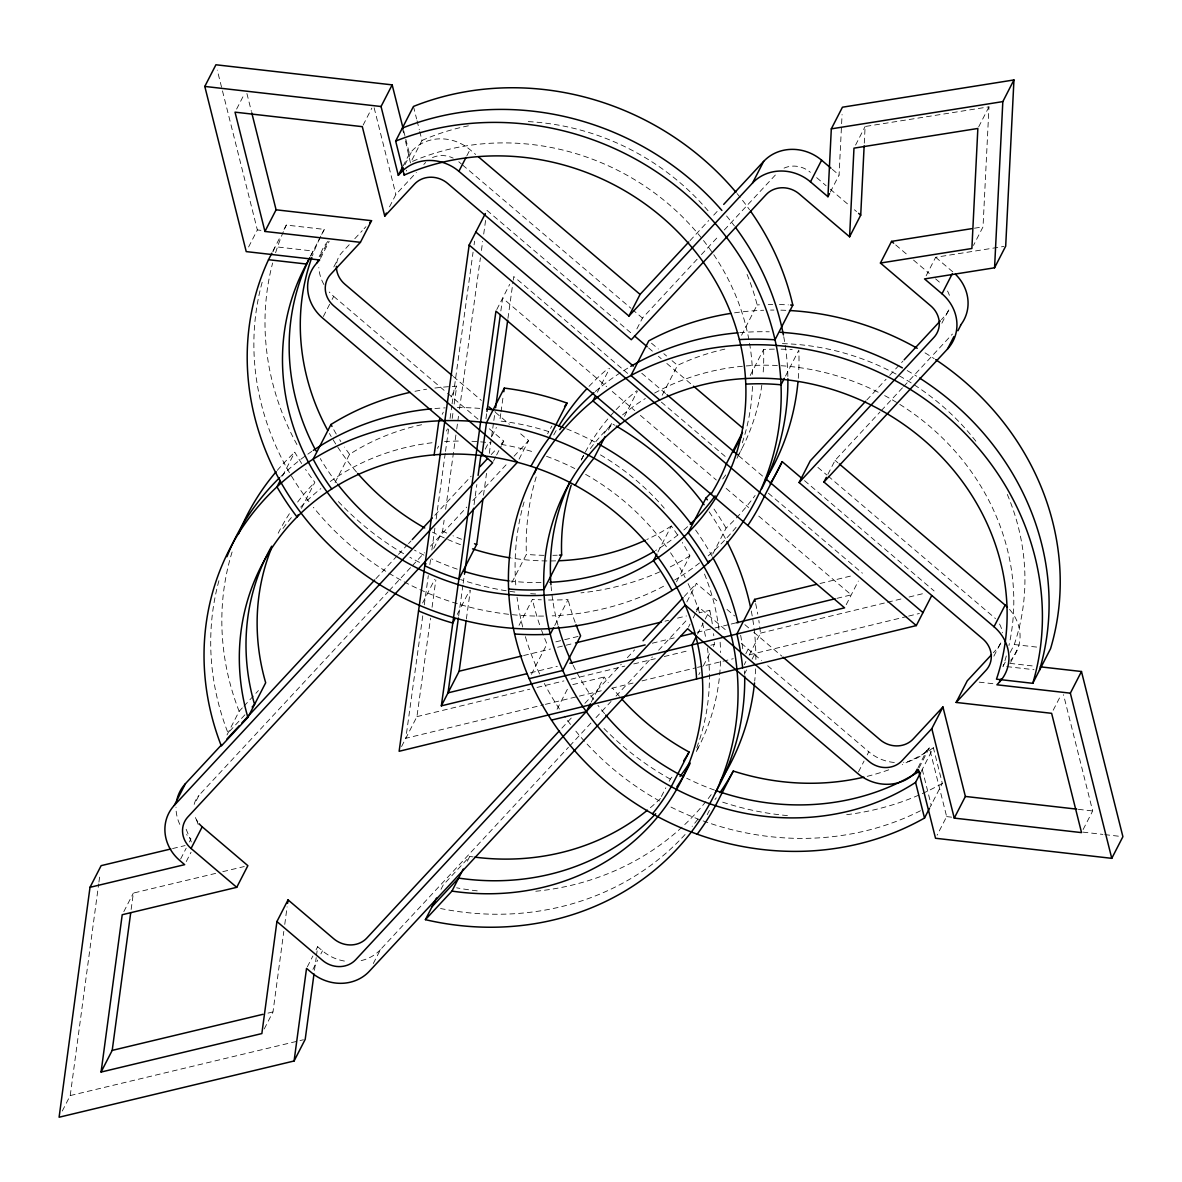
<?xml version="1.0" encoding="UTF-8"?>
<svg xmlns="http://www.w3.org/2000/svg" width="1182" height="1182" viewBox="0 0 1182 1182"><rect width="100%" height="100%" fill="white"/><g stroke="black" fill="none" stroke-linecap="round" stroke-linejoin="round"><path stroke-width="0.75" stroke-dasharray="5 3.75" d="M830.325 192.075L839.072 175.069L841.525 125.543M841.614 123.711L842.072 114.536M864.293 143.125L865.121 126.504L988.979 106.823L983.025 226.855L973.48 245.413M62.277 1111.036L70.226 1095.566L98.682 883.9M98.933 882.082L99.909 874.783M131.143 909.46L133.359 893.075L215.656 873.38M264.251 1028.931L272.998 1011.925L283.813 931.386M284.759 924.383L287.108 906.875M314.486 970.333L316.2 957.612M316.436 955.81L317.663 946.723L322.479 950.83A41.902 38.282 27.2 0 0 347.996 961.513M422.757 615.837L405.81 738.292L543.602 704.797M424.264 604.874L428.312 575.634M429.834 564.656L430.588 559.175M431.858 550.044L434.887 528.118M436.158 518.972L445.259 453.179M445.511 451.347L448.791 427.588M450.061 418.458L451.834 405.662M452.085 403.83L473.066 252.135M474.071 244.837L474.588 241.172M452.204 418.413L453.194 411.262M454.183 404.096L456.666 386.189A271.742 248.25 27.2 0 0 434.887 388.051M401.57 746.551L416.936 716.632L430.558 618.201M432.065 607.267L435.848 579.919M433.705 548.433L442.6 531.117L444.122 520.183M445.629 509.25L456.474 430.883M456.725 429.066L458.483 416.3M459.502 409.016L480.424 257.765M481.429 250.481L482.684 241.364M483.704 234.08L485.713 219.497M458.646 616.103L462.945 585.046M463.196 583.214L464.452 574.083M474.056 504.64L476.848 484.531M485.95 418.753L486.954 411.439M500.858 310.925L502.631 298.145L606.662 386.677M466.373 619.013L470.362 590.217M483.497 495.214L486.526 473.347M489.304 453.297L491.313 438.714M491.564 436.882L493.588 422.314M493.84 420.482L495.095 411.366M507.95 318.401L513.003 281.951M513.254 280.134L513.756 276.485L627.627 373.409M500.769 413.67L499.75 420.984A235.839 215.449 27.2 0 1 548.758 431.607A277.74 253.716 27.2 0 1 551.861 426.081M501.02 411.853L503.296 395.409M236.622 109.069L244.571 93.6M248.604 246.964L257.351 229.943L217.266 70.107M272.953 251.057L280.74 235.898M284.079 229.397L286.31 225.068L324.311 229.397A235.839 215.449 27.2 0 0 312.388 255.873M363.11 125.115L371.857 108.109M310.556 256.169L324.311 229.397M319.17 256.701L320.558 253.997M320.219 256.612L328.168 241.143A41.902 38.282 27.2 0 0 319.938 256.051M320.455 258.43L329.202 241.409M333.826 266.955L337.535 259.73M323.366 316.481L331.315 301.011M332.112 299.46L333.693 296.372A41.902 38.282 27.2 0 1 329.261 292.028M403.077 166.056L409.43 153.69L412.06 150.868A41.902 38.282 27.2 0 1 470.008 149.671L475.637 154.458M404.894 164.786L412.06 150.868M406.268 171.035L406.697 170.223M410.45 162.909L404.584 137.038M411.971 159.939L421.989 140.451L419.743 131.498M389.528 206.85L395.881 194.483L416.36 172.454M282.542 476.021L294.776 452.204A277.74 253.716 27.2 0 0 301.824 463.758M466.831 155.861L470.008 149.671M301.484 508.319L314.84 482.33A277.74 253.716 27.2 0 1 305.562 469.431M335.082 482.478L349.547 454.316A235.839 215.449 27.2 0 1 424.663 424.087M123.814 911.632L133.359 893.075M227.003 734.953L239.133 711.328L242.753 707.442M196.256 800.657L199.049 795.25L388.051 591.842M180.639 859.004L186.195 848.174M189.386 841.998L190.967 838.895A41.902 38.282 27.2 0 1 186.534 834.566M186.254 861.56L191.026 852.281M442.201 414.335L443.309 412.178M451.096 397.019L456.666 386.189M496.765 309.551L509.708 284.36M437.488 448.362L438.611 446.19M446.397 431.031L447.505 428.874M485.285 449.13L488.624 442.644M491.963 436.143L496.41 427.485M493.426 461.202L495.805 456.562M496.603 455.026L501.375 445.747M502.173 444.196L503.754 441.108L486.895 426.746M422.595 603.042L434.74 579.416M519.061 459.148L528.59 440.591L518.396 431.903M547.635 433.779L548.758 431.607M457.257 614.404L469.49 590.586M597.383 392.217L609.631 368.4M307.32 966.832L312.89 956.002M316.067 949.811L317.663 946.723M636.876 328.892L642.447 318.076L697.808 258.474M312.935 969.388L317.707 960.109M320.883 953.918L322.479 950.83M511.924 582.49L526.389 554.343A271.742 248.25 27.2 0 1 536.731 475.282M581.204 460.079L583.627 455.351M608.435 430.012L611.774 423.525A271.742 248.25 27.2 0 1 614.773 425.225M624.451 416.389L637.394 391.198M519.046 625.322L532.402 599.348A277.74 253.716 27.2 0 0 541.341 599.821M662.156 395.276L677.537 365.356A235.839 215.449 27.2 0 1 726.989 348.66M373.29 963.552L380.441 949.634L568.424 747.334M554.713 625.544L568.069 599.57A277.74 253.716 27.2 0 1 548.034 599.983M531.412 674.316L547 643.998A271.742 248.25 27.2 0 1 541.533 630.257M440.989 889.337L443.206 885.008L469.756 856.448A235.839 215.449 27.2 0 0 473.14 856.92M467.333 861.176L469.756 856.448M741.572 335.245L757.16 304.926A235.839 215.449 27.2 0 0 746.256 272.51M557.077 709.274L568.202 687.629M855.576 145.061L865.121 126.504M657.946 552.009L671.302 526.02A229.855 209.982 27.2 0 1 678.823 536.923M750.23 375.462L763.587 349.488A229.855 209.982 27.2 0 1 774.55 349.133M591.192 702.197L604.135 676.99A235.839 215.449 27.2 0 0 608.287 682.635M736.933 458.276L741.794 448.835M676.518 581.84L689.874 555.865A229.855 209.982 27.2 0 0 682.324 542.508M785.469 376.142L798.825 350.153A271.742 248.25 27.2 0 1 798.278 378.329M686.845 601.948L696.39 583.391L716.794 600.766M712.716 554.136L726.073 528.147A271.742 248.25 27.2 0 0 755.106 495.45M688.426 627.169L690.007 624.081M693.199 617.89L695.577 613.251M696.375 611.7L698.754 607.06L727.595 631.602M697.528 634.113L703.098 623.283M705.314 618.954L709.776 610.296L699.035 612.911M978.652 126.917L988.979 106.823M698.828 674.656L699.936 672.484M703.275 665.983L709.954 652.996M713.293 646.495L714.401 644.338A229.855 209.982 27.2 0 0 714.283 642.21M926.127 275.834L935.656 257.277L1003.902 246.432M661.388 796.461L665.835 787.788M669.175 781.302L670.297 779.13A229.855 209.982 27.2 0 0 672.898 775.924M827.917 474.278L835.068 460.359L880.014 412.001M745.812 653.779L748.191 649.14M696.301 751.516L698.725 746.788M744.261 664.639L745.886 661.492M749.122 655.197L760.454 633.138A277.74 253.716 27.2 0 0 758.829 620.447M744.941 673.06L746.536 669.958M752.107 659.128L754.485 654.488M941.862 323.203L949.294 308.768A23.936 21.867 27.2 0 1 945.053 315.786L941.433 319.672M707.205 814.679L709.422 810.35M846.209 604.696L858.339 581.071M858.487 771.905L864.042 761.075M867.219 754.884L868.814 751.796L767.029 665.17M918.03 767.62L926.777 750.6L929.392 747.778L946.649 816.599L937.119 835.157M919.064 767.886L929.392 747.778M921.147 771.595L933.381 747.778L942.32 783.385L930.175 807.011M993.87 656.158L1001.287 641.723A23.936 21.867 27.2 0 1 997.047 648.741L993.338 652.745M1002.942 666.574L1006.192 660.28M1010.226 652.405L1014.274 644.53A235.839 215.449 27.2 0 0 1007.064 493.854M1010.625 662.363L1018.278 647.47M1053.206 710.219L1061.155 694.765M1083.126 829.513L1092.67 810.955L1063.49 694.647M349.222 244.704L341.775 252.712A23.936 21.867 27.2 0 0 336.53 264.059M354.792 238.705L362.239 230.697M364.1 228.687L365.962 226.693M423.806 164.446L425.653 162.436M243.965 706.142L258.444 690.554M244.91 714.8L228.008 732.988A271.742 248.25 27.2 0 1 219.098 580.067M375.935 578.663L397.226 555.747M398.482 554.388L407.258 544.946M408.514 543.602L411.026 540.913M434.828 515.278L471.175 476.169M491.224 454.582L496.233 449.19M501.257 443.797L503.754 441.108M690.007 240.67L708.727 220.517M713.721 215.139L719.956 208.416M389.262 590.542L411.07 567.065M412.282 565.764L424.397 552.718M430.455 546.202L466.801 507.093M472.859 500.562L507.994 462.753M514.052 456.237L528.59 440.591M701.428 254.588L718.272 236.459M724.3 229.988L776.057 174.271M561.893 728.127L571.586 717.696M584.913 703.349L621.274 664.24M627.332 657.709L634.601 649.893M684.275 596.437L696.39 583.391M866.805 399.989L886.072 379.259M889.677 375.374L902.915 361.131M569.68 745.975L590.985 723.044M595.994 717.651L611.035 701.473M616.044 696.08L652.39 656.97M658.655 650.218L687.481 619.205M696.242 609.764L698.754 607.06M881.255 410.656L902.472 387.814M903.728 386.47L952.411 334.078M555.836 641.841L562.928 640.127M564.686 639.698L580.613 635.827M523.596 655.537L550.443 649.021M557.608 647.278L573.713 643.363M665.023 621.171L668.598 620.299M677.552 618.127L686.491 615.955M820.013 583.509L851.794 575.782M530.467 672.824L557.343 666.293M652.331 643.2L677.419 637.113M697.144 632.311L713.263 628.396M715.051 627.952L729.397 624.48M731.185 624.037L736.563 622.737M836.93 598.343L851.262 594.856L758.475 515.884M416.936 716.632L529.832 689.195M536.997 687.451L563.888 680.921M571.054 679.177L624.805 666.116M633.774 663.929L655.271 658.714M664.225 656.527L689.313 650.44M710.825 645.209L714.401 644.338M760.454 633.138L885.776 602.687M887.564 602.244L901.881 598.772M909.047 597.028L925.166 593.113M572.797 684.614L604.135 676.99M545.39 704.354L577.614 696.538M579.402 696.095L602.657 690.451M611.611 688.264L633.079 683.048M642.033 680.876L695.71 667.83M697.498 667.387L733.298 658.699M749.403 654.784L906.875 616.502M908.663 616.073L919.404 613.458M172.572 848.558L185.072 845.573M222.807 871.666L244.29 866.524M267.974 1013.122L272.998 1011.925M70.226 1095.566L303.419 1039.761M974.441 228.215L983.025 226.855M257.351 229.943L260.941 230.357M1014.274 644.53L1037.87 647.219M1009.827 663.353L1034.9 666.205M1006.783 666.604L1033.999 669.706M979.213 682.147L995.628 684.009M1078.353 809.33L1092.67 810.955M946.649 816.599L952.101 817.22M1082.934 832.128L1102.909 834.403M1104.727 834.61L1119.265 836.28M832.35 169.351L839.072 175.069M935.656 257.277L953.12 272.141M816.673 177.655L826.1 185.692M830.296 189.253L848.129 204.427M854.423 209.79L856.522 211.563M895.749 244.955L907.274 254.765M913.568 260.129L929.303 273.515M935.597 278.863L941.891 284.227M835.068 460.359L837.875 462.753M458.779 161.757L461.335 163.929M462.605 165.022L630.966 308.295M632.237 309.389L642.447 318.076M817.885 467.392L826.809 474.987M828.08 476.065L993.899 617.181A23.936 21.867 27.2 0 1 995.466 618.644M651.489 343.194L658.344 349.015M663.826 353.684L666.574 356.018M672.056 360.687L677.537 365.356M486.969 210.381L631.705 333.56M648.563 347.922L652.789 351.497M658.404 356.284L661.211 358.678M666.84 363.465L692.135 384.992M804.499 480.616L934.105 590.941M641.767 373.246L665.673 393.591M738.78 455.824L764.089 477.365M661.373 402.116L727.447 458.35M768.418 493.219L862.387 573.196M612.276 391.464L634.778 410.597M640.393 415.384L716.307 479.995M726.147 488.373L748.634 507.521M453.341 376.541L481.399 400.432M495.435 412.37L509.472 424.308M726.989 609.439L734.643 615.955M744.852 624.643L748.679 627.893M753.776 632.237L781.834 656.128M333.693 296.372L446.131 392.055M447.535 393.251L478.459 419.566M741.336 643.303L761.459 660.428M191.366 841.983L185.411 827.415M196.581 819.998L198.192 824.46M922.256 769.423L931.18 805.045M413.464 106.439L416.611 118.968M417.054 120.756L419.3 129.71M403.683 130.744L409.43 153.69M402.338 128.099L404.126 135.25M374.147 107.813L395.881 194.483M246.905 93.496L251.397 111.389M757.16 304.926A277.74 253.716 27.2 0 1 759.376 304.808M768.256 304.528A277.74 253.716 27.2 0 1 772.718 304.483M779.411 304.542A277.74 253.716 27.2 0 1 788.35 304.882M660.531 798.471A235.839 215.449 27.2 0 1 650.13 807.927M278.184 533.23A235.839 215.449 27.2 0 1 289.959 512.87M297.657 502.04A235.839 215.449 27.2 0 1 314.84 482.33M600.486 454.893A235.839 215.449 27.2 0 1 664.254 508.186M704.516 574.068A235.839 215.449 27.2 0 1 719.025 629.976M720.148 642.24A235.839 215.449 27.2 0 1 720.547 652.567M720.488 661.152A235.839 215.449 27.2 0 1 696.168 751.619M557.254 555.215A229.855 209.982 27.2 0 1 552.866 555.333M544.045 555.333A229.855 209.982 27.2 0 1 526.389 554.343M461.556 539.228A229.855 209.982 27.2 0 1 453.046 535.815M446.752 533.052A229.855 209.982 27.2 0 1 442.6 531.117M349.547 454.316A229.855 209.982 27.2 0 1 344.464 447.092M340.844 441.566A229.855 209.982 27.2 0 1 339.677 439.704M336.264 434.06A229.855 209.982 27.2 0 1 333.043 428.342M711.209 794.614A271.742 248.25 27.2 0 1 534.308 891.391M477.233 890.859A271.742 248.25 27.2 0 1 456.636 887.815M239.133 711.328A271.742 248.25 27.2 0 1 233.046 548.98M277.268 470.377A271.742 248.25 27.2 0 1 294.776 452.204M414.985 391.301A271.742 248.25 27.2 0 1 426.569 389.218M709.111 511.791A271.742 248.25 27.2 0 1 726.162 539.997M751.294 611.02A271.742 248.25 27.2 0 1 755.815 661.964M755.608 668.835A271.742 248.25 27.2 0 1 754.707 681.128M736.091 527.275A271.742 248.25 27.2 0 1 707.442 556.5M699.522 562.972A271.742 248.25 27.2 0 1 674.671 580.007M663.59 586.228A271.742 248.25 27.2 0 1 552.171 615.852M543.557 616.073A271.742 248.25 27.2 0 1 313.378 507.3M308.945 501.67A271.742 248.25 27.2 0 1 262.256 281.907M272.924 251.751A271.742 248.25 27.2 0 1 275.17 246.728L313.186 251.057A235.839 215.449 27.2 0 0 310.703 255.77M726.575 215.981A271.742 248.25 27.2 0 1 734.421 225.939M783.74 336.663A271.742 248.25 27.2 0 1 787.847 377.028M689.874 555.865A271.742 248.25 27.2 0 1 669.647 567.183M659.719 571.866A271.742 248.25 27.2 0 1 580.968 592.876M535.638 593.985A271.742 248.25 27.2 0 1 526.98 593.364M514.864 592.034A271.742 248.25 27.2 0 1 460.581 579.564M419.521 562.396A271.742 248.25 27.2 0 1 409.903 557.283M403.609 553.678A271.742 248.25 27.2 0 1 336.973 500.075M296.933 444.55A271.742 248.25 27.2 0 1 272.628 263.039M275.598 252.756A271.742 248.25 27.2 0 1 286.31 225.068M737.051 193.538A271.742 248.25 27.2 0 1 749.58 209.805M709.776 610.296A229.855 209.982 27.2 0 1 712.495 625.145M713.573 633.67A229.855 209.982 27.2 0 1 713.78 635.813M725.689 474.972A235.839 215.449 27.2 0 1 722.63 479.035M671.302 526.02A235.839 215.449 27.2 0 1 646.761 539.568M555.658 560.859A235.839 215.449 27.2 0 1 511.865 558.126M460.463 544.666A235.839 215.449 27.2 0 1 432.479 532.181M356.536 472.091A235.839 215.449 27.2 0 1 329.438 433.469M421.989 140.451A235.839 215.449 27.2 0 1 470.347 125.44M528.251 121.598A235.839 215.449 27.2 0 1 709.924 212.996M763.587 349.488A235.839 215.449 27.2 0 1 762.966 374.99M761.814 385.199A235.839 215.449 27.2 0 1 736.859 457.848M933.381 747.778A235.839 215.449 27.2 0 1 902.25 764.473M888.731 769.837A235.839 215.449 27.2 0 1 867.041 776.382M619.427 696.331A235.839 215.449 27.2 0 1 612.601 688.19M575.161 622.426A235.839 215.449 27.2 0 1 568.069 599.57M581.367 459.798A235.839 215.449 27.2 0 1 636.906 390.651M782.41 343.622A235.839 215.449 27.2 0 1 976.037 441.418M942.32 783.385A271.742 248.25 27.2 0 1 844.051 814.989M787.434 815.595A271.742 248.25 27.2 0 1 720.193 801.337M670.297 779.13A271.742 248.25 27.2 0 1 601.416 725.822M539.583 624.702A271.742 248.25 27.2 0 1 532.402 599.348M553.752 434.961A271.742 248.25 27.2 0 1 556.205 430.543M589.035 386.366A271.742 248.25 27.2 0 1 608.213 368.326M734.524 312.831A271.742 248.25 27.2 0 1 763.661 310.245M770.531 310.083A271.742 248.25 27.2 0 1 773.959 310.068M780.844 310.157A271.742 248.25 27.2 0 1 787.759 310.423M925.018 352.857A271.742 248.25 27.2 0 1 934.179 358.648M604.165 433.321A229.855 209.982 27.2 0 1 611.774 423.525M781.169 349.163A229.855 209.982 27.2 0 1 792.206 349.636M697.808 819.289A271.742 248.25 27.2 0 1 692.12 826.425M685.087 834.507A271.742 248.25 27.2 0 1 440.561 908.515M280.902 476.449A271.742 248.25 27.2 0 1 311.826 451.361M434.902 408.529A271.742 248.25 27.2 0 1 445.186 407.864M457.301 407.568A271.742 248.25 27.2 0 1 479.951 408.411M566.621 428.859A271.742 248.25 27.2 0 1 594.694 441.935M695.592 530.024A271.742 248.25 27.2 0 1 712.125 556.264M740.641 635.192A271.742 248.25 27.2 0 1 742.857 649.479M744.571 670.888A271.742 248.25 27.2 0 1 744.675 674.434M716.262 797.82A277.74 253.716 27.2 0 1 714.992 799.534M714.002 509.043A277.74 253.716 27.2 0 1 726.073 528.147M755.638 603.574A277.74 253.716 27.2 0 1 757.765 614.108M687.599 526.655A235.839 215.449 27.2 0 1 683.565 530.23M678.025 534.84A235.839 215.449 27.2 0 1 655.508 550.59M541.016 582.593A235.839 215.449 27.2 0 1 510.772 581.101M457.227 569.148A235.839 215.449 27.2 0 1 431.563 558.85M423.895 555.126A235.839 215.449 27.2 0 1 414.468 550.118M336.604 482.862A235.839 215.449 27.2 0 1 320.292 458.572M412.548 161.373A235.839 215.449 27.2 0 1 752.565 375.344M752.461 386.396A235.839 215.449 27.2 0 1 741.542 445.038M920.512 810.749A271.742 248.25 27.2 0 1 668.746 805.932M659.482 800.968A271.742 248.25 27.2 0 1 575.856 731.17M570.522 724.448A271.742 248.25 27.2 0 1 564.39 716.189M559.47 709.067A271.742 248.25 27.2 0 1 544.311 683.447M539.613 673.976A271.742 248.25 27.2 0 1 524.586 633.951M522.725 627.051A271.742 248.25 27.2 0 1 517.051 597.25M515.78 584.883A271.742 248.25 27.2 0 1 524.882 499.306M595.3 391.493A271.742 248.25 27.2 0 1 629.297 367.218M739.755 332.644A271.742 248.25 27.2 0 1 769.246 331.802M907.17 370.557A271.742 248.25 27.2 0 1 916.671 376.216M714.445 790.064A235.839 215.449 27.2 0 1 686.698 778.244M604.578 713.647A235.839 215.449 27.2 0 1 597.885 705.255M593.6 699.463A235.839 215.449 27.2 0 1 573.048 665.097M557.963 625.145A235.839 215.449 27.2 0 1 551.107 586.523M590.35 448.569A235.839 215.449 27.2 0 1 613.281 423.082M622.589 414.882A235.839 215.449 27.2 0 1 645.298 398.541M654.592 393.074A235.839 215.449 27.2 0 1 878.389 392.335M884.668 395.601A235.839 215.449 27.2 0 1 1008.955 645.49M1006.31 655.966A235.839 215.449 27.2 0 1 1003.149 666.19M282.986 528.487A235.839 215.449 27.2 0 1 292.619 516.106M300.701 507.078A235.839 215.449 27.2 0 1 320.854 488.58M330.266 481.488A235.839 215.449 27.2 0 1 432.642 442.689M444.565 441.58A235.839 215.449 27.2 0 1 461.601 441.049M471.913 441.3A235.839 215.449 27.2 0 1 490.885 442.91M501.198 444.402A235.839 215.449 27.2 0 1 535.003 452.44M546.512 456.311A235.839 215.449 27.2 0 1 574.762 468.56M585.607 474.366A235.839 215.449 27.2 0 1 666.382 546.734M670.549 552.748A235.839 215.449 27.2 0 1 685.132 577.584M688.087 583.613A235.839 215.449 27.2 0 1 699.892 614.093M702.404 622.929A235.839 215.449 27.2 0 1 705.964 638.989M707.412 647.928A235.839 215.449 27.2 0 1 695.799 750.215M380.441 949.634A41.902 38.282 27.2 0 1 360.155 960.833M179.797 824.386A41.902 38.282 27.2 0 1 176.015 807.158M323.912 284.552A41.902 38.282 27.2 0 1 318.815 267.546M1009.561 609.439A41.902 38.282 27.2 0 1 1010.654 660.324M926.777 750.6A41.902 38.282 27.2 0 1 903.506 762.301M894.331 762.479A41.902 38.282 27.2 0 1 868.814 751.796M999.514 624.007A23.936 21.867 27.2 0 1 1002.336 632.828M947.506 291.038A23.936 21.867 27.2 0 1 949.368 295.308M784.05 168.125A23.936 21.867 27.2 0 1 810.379 172.306M432.449 157.59A23.936 21.867 27.2 0 1 453.208 158.137M197.793 821.933A23.936 21.867 27.2 0 1 194.72 815.728M194.188 804.381A23.936 21.867 27.2 0 1 199.049 795.25"/><path stroke-width="1.5" d="M313.998 973.968L305.207 1039.333L294.082 1060.993L59.1 1117.226L90.009 887.313L184.658 864.663L179.841 860.555A41.902 38.282 27.2 0 1 174.315 805.326L492.628 462.753L322.568 318.017A41.902 38.282 27.2 0 1 317.042 262.788L319.657 259.966L246.225 251.603L204.796 86.434L215.922 64.774L392.173 84.868L381.047 106.513L398.304 175.335L400.92 172.513A41.902 38.282 27.2 0 1 458.882 171.316L628.942 316.052L752.52 183.062A41.902 38.282 27.2 0 1 810.483 181.865L827.947 196.714L831.315 128.853L842.441 107.207L1013.949 79.948L1005.69 246.151L994.564 267.797L924.531 278.922L941.995 293.786A41.902 38.282 27.2 0 1 947.521 349.015L823.943 482.02L994.003 626.755A41.902 38.282 27.2 0 1 999.529 681.97L996.914 684.792L1070.345 693.169L1081.471 671.509L1040.278 666.825M264.945 231.45L276.086 209.805L371.547 220.679L360.421 242.325L264.945 231.45L235.026 112.157L362.313 126.666L384.756 216.129L414.527 184.096A23.936 21.867 27.2 0 1 447.653 183.417L631.306 339.722L766.128 194.631A23.936 21.867 27.2 0 1 799.254 193.951L849.592 236.799L853.98 148.149L977.854 128.469L971.885 248.501L880.427 263.039L891.553 241.379L971.589 228.673M849.592 236.799L860.718 215.139L864.145 145.888M994.564 267.797L1002.824 101.608L1013.949 79.948M559.47 730.727L366.834 938.05A23.936 21.867 27.2 0 1 333.708 938.744L288.053 899.871L276.928 921.532L261.857 1033.57L101.076 1072.059L122.219 914.72L236.74 887.327L247.865 865.667L202.211 826.809A23.936 21.867 27.2 0 1 199.152 823.736M101.076 1072.059L112.201 1050.399L130.714 912.74M287.581 903.373L288.053 899.871M294.082 1060.993L306.537 968.383L311.354 972.476A41.902 38.282 27.2 0 0 369.316 971.294L687.629 628.721L857.689 773.456A41.902 38.282 27.2 0 0 915.636 772.26L918.266 769.438L935.523 838.26L1111.774 858.339L1122.9 836.693L1081.471 671.509M434.149 454.848L438.862 420.836L439.97 418.679M485.359 213.528L469.165 245.029L399.132 751.279L916.301 625.588L931.682 595.669M441.344 705.846L495.952 311.132L844.583 607.843L441.344 705.846L459.148 671.213L466.122 620.816M458.394 617.935L448.022 692.859L526.877 673.696M464.452 574.083L473.554 508.29M478.104 475.4L480.882 455.292M486.954 411.439L500.355 314.589M481.946 455.631L486.496 422.742L504.3 388.095A271.742 248.25 27.2 0 1 567.065 403.121L549.261 437.768A277.74 253.716 27.2 0 0 530.954 466.255M425.919 563.592L424.796 565.764A229.855 209.982 27.2 0 0 458.882 579.077L476.686 544.429L482.995 498.863M495.598 407.731L507.699 320.233M503.798 391.744L504.3 388.095M735.943 192.223A271.742 248.25 27.2 0 0 413.464 106.439L395.66 141.086A271.742 248.25 27.2 0 1 777.239 350.67A271.742 248.25 27.2 0 1 483.615 624.598A271.742 248.25 27.2 0 1 268.506 259.715L271.845 253.214M395.66 141.086L404.185 175.099A235.839 215.449 27.2 0 1 742.311 353.093A235.839 215.449 27.2 0 1 481.547 590.542A235.839 215.449 27.2 0 1 306.507 264.044L309.847 257.543M317.042 262.788L318.638 259.7M398.304 175.335L402.279 167.608M400.92 172.513L403.313 167.874M404.185 175.099L404.613 174.286M384.756 216.129L386.351 213.041M280.311 480.35L276.972 486.851A277.74 253.716 27.2 0 0 297.037 516.977L298.145 514.805M90.009 887.313L101.135 865.652L170.784 848.986M458.882 171.316L466.033 157.398M410.051 392.35A271.742 248.25 27.2 0 0 330.975 424.486L313.171 459.133A229.855 209.982 27.2 0 0 331.743 488.964M174.315 805.326L185.441 783.666L221.788 744.557M436.527 898.01L425.402 919.655A271.742 248.25 27.2 0 0 738.041 690.938A271.742 248.25 27.2 0 0 422.166 422.107A271.742 248.25 27.2 0 0 221.33 745.975L247.88 717.415L265.684 682.768A235.839 215.449 27.2 0 1 271.254 548.699M236.74 887.327L191.07 848.469L202.211 826.809M455.026 618.733L452.795 623.062A277.74 253.716 27.2 0 1 418.561 610.917M628.942 316.052L640.068 294.407L688.751 242.015M595.152 396.561L592.936 400.89L620.402 424.264M605.095 436.513L593.955 458.173A229.855 209.982 27.2 0 0 575.161 485.27M752.52 183.062L763.646 161.402A41.902 38.282 27.2 0 1 821.608 160.205L831.005 168.213M571.202 485.122A235.839 215.449 27.2 0 0 561.642 555.008L543.823 589.655A229.855 209.982 27.2 0 1 508.585 588.991M553.59 627.716L550.251 634.217A277.74 253.716 27.2 0 1 514.598 633.995M810.483 181.865L821.608 160.205M425.402 919.655L451.952 891.095L463.285 869.036M827.947 196.714L829.528 193.626M656.837 554.181L653.498 560.667A229.855 209.982 27.2 0 1 672.056 590.512M750.57 211.194A271.742 248.25 27.2 0 1 792.812 305.148L775.008 339.795A277.74 253.716 27.2 0 0 739.356 339.574M590.379 703.763L586.331 711.638L551.506 720.104M710.663 493.175A235.839 215.449 27.2 0 1 706.009 498.021L688.205 532.654A277.74 253.716 27.2 0 1 708.269 562.795L709.377 560.623M742.503 432.39L726.309 463.876A229.855 209.982 27.2 0 1 711.047 494.194M784.36 378.314L781.021 384.8A229.855 209.982 27.2 0 0 745.783 384.135M801.706 478.252L782.188 461.645L764.385 496.292A277.74 253.716 27.2 0 1 747.807 525.488M696.42 636.285L691.958 644.944A229.855 209.982 27.2 0 1 696.597 678.985M954.258 818.107L965.384 796.446L942.941 706.984L931.815 728.629L954.258 818.107L1081.545 832.616L1051.625 713.322L956.149 702.433L985.921 670.401A23.936 21.867 27.2 0 0 982.759 638.841L799.106 482.522L810.231 460.877L865.608 401.289M816.481 584.366L754.663 599.377L736.859 634.025A277.74 253.716 27.2 0 1 742.651 667.786M823.943 482.02L826.321 477.38M621.791 698.99A235.839 215.449 27.2 0 0 689.091 752.033L671.273 786.68A229.855 209.982 27.2 0 1 652.479 813.777M941.995 293.786L952.323 273.677M947.521 349.015L953.889 336.648M957.922 330.753L960.7 325.331M863.865 777.15A235.839 215.449 27.2 0 1 733.298 771.048L715.494 805.696A277.74 253.716 27.2 0 1 697.188 834.167M915.636 772.26L917.232 769.157M994.003 626.755L1005.128 605.095L839.294 463.95M956.149 702.433L967.275 680.788L991.476 654.754M935.671 359.638A271.742 248.25 27.2 0 1 1050.562 648.667L1032.758 683.314A271.742 248.25 27.2 0 0 770.694 345.1A271.742 248.25 27.2 0 0 520.73 656.187A271.742 248.25 27.2 0 0 924.516 818.033L915.577 782.41L920.586 772.673M924.516 818.033L929.51 808.281M999.529 681.97L1001.124 678.882M369.685 222.674L371.547 220.679M360.421 242.325L330.65 274.372A23.936 21.867 27.2 0 0 333.812 305.931L517.465 462.236L187.908 816.91A23.936 21.867 27.2 0 0 191.07 848.469M252.15 707.013L254.558 704.413A235.839 215.449 27.2 0 1 271.683 546.217M226.796 739.164L239.325 725.674M241.837 722.985L374.679 580.022M412.267 539.553L432.317 517.982M479.951 466.727L487.472 458.631M723.709 204.397L763.646 161.402M643.082 640.762L683.063 597.737M904.127 359.83L940.237 320.972M799.106 482.522L933.913 337.431A23.936 21.867 27.2 0 0 930.766 305.872L880.427 263.039M432.08 906.668L458.631 878.093A235.839 215.449 27.2 0 0 655.7 813.718M942.941 706.984L913.169 739.016A23.936 21.867 27.2 0 1 880.043 739.71L783.119 657.207M931.815 728.629L902.043 760.676A23.936 21.867 27.2 0 1 868.918 761.356L685.264 605.051L355.708 959.71A23.936 21.867 27.2 0 1 322.583 960.39L276.928 921.532M459.148 671.213L521.809 655.98M575.516 642.919L661.432 622.042M569.887 663.235L645.165 644.944M681.009 636.241L693.553 633.183M736.563 622.737L835.127 598.772M529.181 678.645L562.809 670.475L580.613 635.827A235.839 215.449 27.2 0 1 576.018 624.672M112.201 1050.399L262.951 1014.319M831.315 128.853L1002.824 101.608M204.796 86.434L381.047 106.513M268.506 259.715L306.507 264.044M1032.758 683.314L996.47 679.177A235.839 215.449 27.2 0 0 772.26 378.58A235.839 215.449 27.2 0 0 556.308 654.178A235.839 215.449 27.2 0 0 915.577 782.41M965.384 796.446L1076.758 809.138M858.62 213.351L860.718 215.139M891.553 241.379L893.651 243.167M478.444 156.851L640.068 294.407M634.512 335.954L647.16 346.725M693.538 386.189L742.71 428.047M475.844 232.041L633.33 366.065M667.076 394.788L737.376 454.627M765.508 478.562L922.979 612.586M659.733 400.004L630.952 375.492L648.755 340.859A271.742 248.25 27.2 0 1 730.904 313.378M469.165 245.029L916.301 625.588M452.071 375.462L344.937 284.271A23.936 21.867 27.2 0 1 336.382 266.334M489.053 406.933L492.879 410.198M1070.345 693.169L1111.774 858.339M392.173 84.868L403.239 128.971M251.766 112.881L276.086 209.805M754.53 682.93A271.742 248.25 27.2 0 1 720.37 781.228M238.498 533.939A271.742 248.25 27.2 0 1 276.174 471.677M616.265 426.096A271.742 248.25 27.2 0 1 704.073 504.714M726.96 541.533A271.742 248.25 27.2 0 1 750.57 607.489M564.553 406.534A277.74 253.716 27.2 0 1 567.065 403.121M790.581 305.015A277.74 253.716 27.2 0 1 792.812 305.148M247.88 717.415A235.839 215.449 27.2 0 1 435.419 454.76A235.839 215.449 27.2 0 1 702.61 682.162A235.839 215.449 27.2 0 1 451.952 891.095M741.675 435.124A229.855 209.982 27.2 0 1 733.165 452.233M561.642 555.008A229.855 209.982 27.2 0 1 559.441 555.126M476.686 544.429A229.855 209.982 27.2 0 1 474.514 543.75M331.994 426.421A229.855 209.982 27.2 0 1 330.975 424.486M645.15 540.337A235.839 215.449 27.2 0 1 559.278 560.741M510.048 557.845A235.839 215.449 27.2 0 1 472.534 548.876M424.722 527.97A235.839 215.449 27.2 0 1 357.673 473.391M327.724 430.366A235.839 215.449 27.2 0 1 311.797 257.499M558.746 426.185A271.742 248.25 27.2 0 1 586.76 388.789M789.487 310.511A271.742 248.25 27.2 0 1 917.217 348.276M534.205 473.879A271.742 248.25 27.2 0 1 537.13 467.437M559.78 429.613A271.742 248.25 27.2 0 1 593.955 392.66M630.789 366.331A271.742 248.25 27.2 0 1 737.923 332.807M780.283 332.275A271.742 248.25 27.2 0 1 902.354 367.853M919.611 378.077A271.742 248.25 27.2 0 1 1039.436 670.327M689.682 762.612A235.839 215.449 27.2 0 1 680.005 776.485M647.411 810.187A235.839 215.449 27.2 0 1 474.839 857.142M733.298 771.048A277.74 253.716 27.2 0 1 719.956 792.664M706.009 498.021A277.74 253.716 27.2 0 1 707.383 499.823M754.663 599.377A277.74 253.716 27.2 0 1 755.165 601.475M782.188 461.645A277.74 253.716 27.2 0 1 770.162 483.763M797.983 381.86A271.742 248.25 27.2 0 1 764.976 480.764M919.197 771.373A235.839 215.449 27.2 0 1 716.129 790.655M683.58 776.663A235.839 215.449 27.2 0 1 605.731 715.021M572.295 663.56A235.839 215.449 27.2 0 1 558.421 626.8M550.975 584.824A235.839 215.449 27.2 0 1 569.931 482.079M690.111 763.365A235.839 215.449 27.2 0 1 676.739 787.079M689.091 752.033A229.855 209.982 27.2 0 1 683.728 760.824M402.338 128.099A271.742 248.25 27.2 0 1 721.877 210.44M735.5 227.387A271.742 248.25 27.2 0 1 783.4 334.934M787.877 378.787A271.742 248.25 27.2 0 1 761.533 488.964M715.11 495.849A235.839 215.449 27.2 0 1 690.229 524.202M654.015 551.477A235.839 215.449 27.2 0 1 549.881 582.312M508.999 580.894A235.839 215.449 27.2 0 1 463.905 571.32M411.306 548.315A235.839 215.449 27.2 0 1 337.653 484.221M316.037 450.977A235.839 215.449 27.2 0 1 309.123 258.961M226.929 556.692A271.742 248.25 27.2 0 1 279.587 477.72M313.304 450.372A271.742 248.25 27.2 0 1 431.504 408.839M486.925 409.046A271.742 248.25 27.2 0 1 563.4 427.574M597.9 443.664A271.742 248.25 27.2 0 1 691.293 524.143M713.012 557.86A271.742 248.25 27.2 0 1 738.011 622.737M744.704 676.207A271.742 248.25 27.2 0 1 715.391 792.59M176.591 801.396A41.902 38.282 27.2 0 1 185.441 783.666M955.425 274.239A41.902 38.282 27.2 0 1 960.523 325.183M1005.128 605.095A41.902 38.282 27.2 0 1 1007.433 607.193"/></g></svg>
